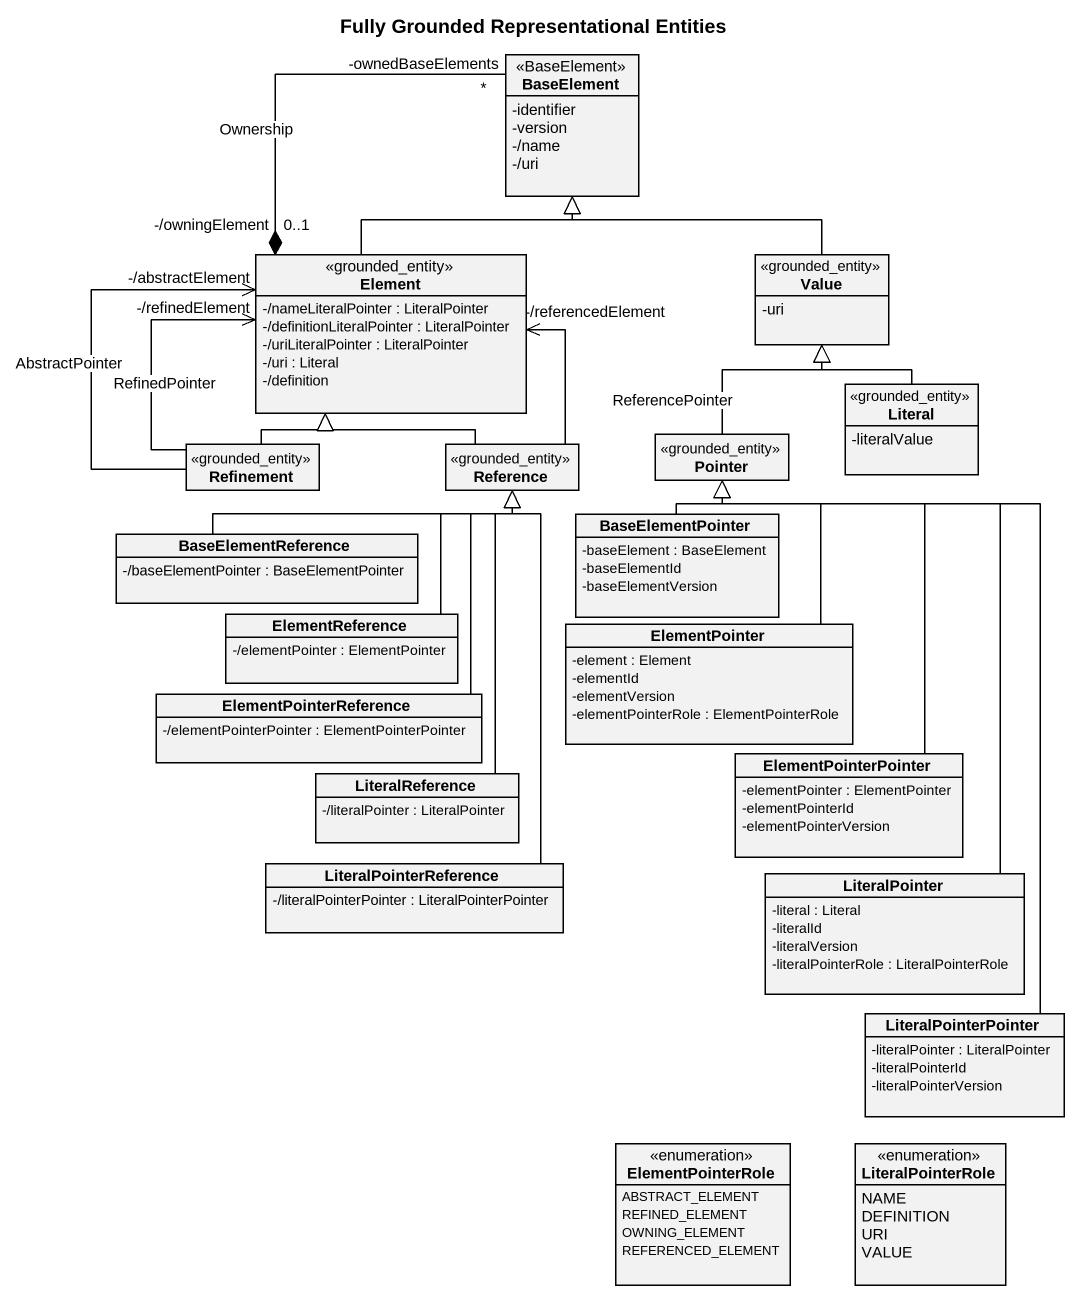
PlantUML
@startuml
title Fully Grounded Representational Entities
hide circle
hide empty members
skinparam classAttributeIconSize 0
class BaseElement <<BaseElement>> {
  -identifier
  -version
  -/name
  -/uri
}
class Element <<grounded_entity>> {
  -/nameLiteralPointer : LiteralPointer
  -/definitionLiteralPointer : LiteralPointer
  -/uriLiteralPointer : LiteralPointer
  -/uri : Literal
  -/definition
}
class Value <<grounded_entity>> {
  -uri
}
class Pointer <<grounded_entity>>
class Literal <<grounded_entity>> {
  -literalValue
}
class Refinement <<grounded_entity>>
class Reference <<grounded_entity>>
class BaseElementReference {
  -/baseElementPointer : BaseElementPointer
}
class BaseElementPointer {
  -baseElement : BaseElement
  -baseElementId
  -baseElementVersion
}
class ElementReference {
  -/elementPointer : ElementPointer
}
class ElementPointer {
  -element : Element
  -elementId
  -elementVersion
  -elementPointerRole : ElementPointerRole
}
class ElementPointerReference {
  -/elementPointerPointer : ElementPointerPointer
}
class ElementPointerPointer {
  -elementPointer : ElementPointer
  -elementPointerId
  -elementPointerVersion
}
class LiteralReference {
  -/literalPointer : LiteralPointer
}
class LiteralPointerReference {
  -/literalPointerPointer : LiteralPointerPointer
}
class LiteralPointer {
  -literal : Literal
  -literalId
  -literalVersion
  -literalPointerRole : LiteralPointerRole
}
class LiteralPointerPointer {
  -literalPointer : LiteralPointer
  -literalPointerId
  -literalPointerVersion
}
enum ElementPointerRole {
  ABSTRACT_ELEMENT
  REFINED_ELEMENT
  OWNING_ELEMENT
  REFERENCED_ELEMENT
}
enum LiteralPointerRole {
  NAME
  DEFINITION
  URI
  VALUE
}
Element "-/owningElement\n0..1" *-up- "-ownedBaseElements\n*" BaseElement : Ownership
Element -up-|> BaseElement
Value -up-|> BaseElement
Pointer -up-|> Value
Literal -up-|> Value
Refinement -up-|> Element
Refinement -up-> "-/abstractElement" Element : AbstractPointer
Refinement -up-> "-/refinedElement" Element : RefinedPointer
Reference -up-> "-/referencedElement" Element : ReferencePointer
Reference -up-|> Element
BaseElementReference -right-|> Reference
BaseElementPointer -up-|> Pointer
ElementReference -up-|> Reference
ElementPointer -up-|> Pointer
ElementPointerReference -up-|> Reference
ElementPointerPointer -up-|> Pointer
LiteralReference -up-|> Reference
LiteralPointerReference -up-|> Reference
LiteralPointer -up-|> Pointer
LiteralPointerPointer -up-|> Pointer
@enduml
